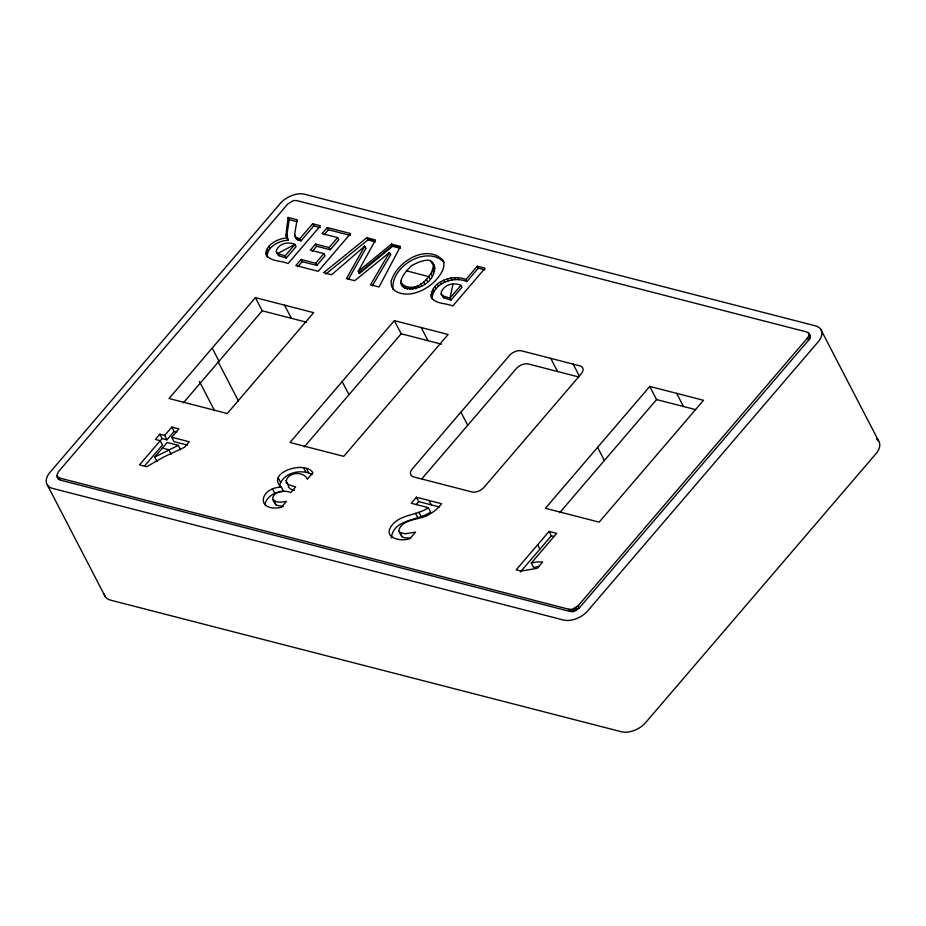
<?xml version="1.0" encoding="UTF-8"?>
<svg xmlns="http://www.w3.org/2000/svg" width="926" height="926" viewBox="0 0 926 926"><rect width="100%" height="100%" fill="white"/><g stroke="black" fill="none" stroke-linecap="round" stroke-linejoin="round"><path stroke-width="1.39" d="M279.478 486.798C281.527 472.966 300.915 468.325 312.039 474.506M56.694 475.733L58.292 471.901L287.72 204.056L293.53 200.514L296.864 200.606L806.511 331.913C809.926 332.793 811.581 337.747 808.641 340.166L579.225 608.012L573.402 611.554L570.08 611.461L60.433 480.154L58.176 478.811L56.694 475.733L58.176 478.811M57.829 477.92L57.863 476.878M57.042 476.624L59.299 477.966L568.946 609.273L572.268 609.366L578.09 605.824L807.507 337.978L809.081 335.189L808.768 333.256M288.333 240.204L287.199 238.017C278.17 237.97 262.162 246.212 267.255 256.965C266.63 246.629 279.363 240.529 288.333 240.204L285.914 235.378L288.079 217.448L297.107 219.775L294.618 234.382L296.007 238.422L298.149 240.135L300.985 240.876L313.752 225.967L320.257 227.634M287.511 239.151L287.222 232.808L289.213 219.647L288.079 217.448M276.388 251.941L276.55 249.927C279.826 243.156 288.461 241.443 294.954 244.406L296.089 246.594L286.284 258.03L278.795 255.692L276.388 251.941L278.795 255.692M283.275 506.603L276.145 505.145L272.672 499.276L272.823 497.355C275.994 490.467 284.595 490.12 290.833 492.551L295.625 486.96L288.241 484.611L286.227 482.747C285.393 474.957 296.795 471.45 302.802 474.772A20.731 12.478 -27.4 0 1 307.339 479.205L312.895 472.711C305.048 459.794 265.241 473.001 281.377 487.134L283.645 491.521M441.227 293.982L441.436 291.632C444.804 284.201 453.867 282.187 460.94 285.312L461.958 287.291L450.974 300.117L443.716 297.767L441.227 293.982L443.716 297.767M288.287 484.83L288.495 487.122L290.509 488.986L294.341 490.421M410.496 538.133L404.593 537.786L402.023 536.698L398.643 530.748C402.428 517.9 420.196 520.655 429.722 514.057A21.981 13.23 -27.4 0 0 439.144 506.568L441.586 503.721L416.445 497.239L411.283 503.269L428.344 507.668L430.625 512.055C418.378 520.898 393.342 518.826 391.351 537.948M264.894 504.774C266.213 496.88 274.929 491.81 282.488 491.625M401.166 283.217C422.904 303.508 455.187 242.323 411.711 265.565C376.002 299.48 440.764 293.947 433.681 264.442M453.092 283.796L449.943 298.149L450.974 300.117M466.854 281.562C453.647 275.763 433.044 283.194 431.979 298.728C427.696 282.523 453.3 273.425 465.836 279.594L466.854 281.562L478.325 268.17L484.83 269.848M348.292 279.559L365.839 248.399L364.694 246.212L331.566 274.756L323.637 272.707L366.812 237.739L375.539 239.984L358.223 271.318L359.357 273.506L392.601 246.281L400.31 248.261M372.333 285.764L390.633 254.731L389.499 252.532L354.681 280.705L346.474 278.599L364.694 246.212M359.357 273.506L360.793 271.364M389.499 252.532L370.493 284.78L379.058 286.991L400.46 246.409L391.466 244.082L358.223 271.318M285.15 255.842L294.954 244.406L277.661 253.504L285.15 255.842L286.284 258.03M294.873 236.234L295.683 237.311L299.85 238.676L312.618 223.779L320.419 225.782L288.067 263.551C281.18 260.472 270.728 261.815 266.121 254.777M255.414 297.651L169.018 398.504L227.275 413.517L313.659 312.664L255.414 297.651L262.22 310.8L306.61 322.236M327.283 227.553L322.098 233.607L337.608 237.6L338.742 239.799L330.223 249.754L316.646 246.247L315.511 244.059L310.326 250.113L323.892 253.608L325.038 255.808L316.796 265.426L302.189 261.664L301.043 259.465L295.845 265.554L318.243 271.318L350.595 233.56L327.283 227.553L328.417 229.741L350.352 235.389M324.1 234.787L328.417 229.741M297.848 266.723L302.189 261.664M312.328 251.293L316.646 246.247M183.348 402.879L262.22 310.8M176.785 432.176L174.076 431.481L166.935 439.815L164.666 435.44L159.851 434.19L155.36 439.433L160.175 440.672L162.455 445.047L144.433 466.091M166.935 439.815L162.119 438.577L139.456 464.864L146.655 466.716L163.763 456.981L184.529 447.293L189.251 441.771L171.715 437.257L178.857 428.912L171.808 427.094L164.666 435.44M301.043 259.465L315.662 263.227L323.892 253.608M315.511 244.059L329.077 247.555L337.608 237.6M156.98 461.495L154.711 457.108L167.236 442.489L178.29 445.337L180.558 449.712M394.36 320.627L289.977 442.489L343.743 456.344L448.126 334.483L394.36 320.627L401.166 333.777L441.505 344.159M304.237 446.934L401.166 333.777M460.94 285.312L449.943 298.149L442.697 295.799M465.836 279.594L477.307 266.202L485.097 268.216L452.756 305.974C445.938 302.895 435.023 304.33 430.949 296.748M421.932 478.754L516.314 368.571A9.272 5.579 -27.4 0 1 528.433 363.999L578.565 376.917M416.133 504.635L418.714 501.626L439.665 507.02M649.774 386.431L545.391 508.305L599.157 522.148L703.54 400.287L649.774 386.431L656.58 399.581L695.565 409.616M559.651 512.738L656.58 399.581M531.293 563.066L556.723 533.388L549.083 531.42L516.21 569.803L521.025 571.041L537.219 568.321L542.648 561.978L536.686 561.955L531.293 563.066L533.561 567.453L538.967 566.33M520.343 572.002L551.364 535.795L553.898 536.455M359.022 272.869L392.265 245.645L399.986 247.636M428.344 507.668C416.804 516.002 398.817 513.884 390.598 527.241C383.734 538.747 402.486 541.791 410.033 538.562L415.554 532.114L405.09 533.827L399.754 532.323L398.643 530.748M325.871 274.003L367.946 239.927L375.435 241.86M281.377 487.134C259.396 487.412 255.263 512.414 281.342 507.367L286.516 501.336L281.006 502.216L276.457 501.811L272.672 499.276M154.711 457.108L178.29 445.337M367.622 239.29L375.099 241.223M289.213 219.647L296.957 221.638M390.633 254.731L389.314 252.485M365.839 248.399L364.566 246.177M187.48 445.105L173.995 441.633L171.715 437.257M162.42 448.103L168.868 449.77L171.136 454.145M406.352 270.751L428.888 276.689L430.023 278.876M809.903 335.444L808.062 332.573M286.377 236.963L287.199 238.017M444.098 262.417C427.06 244.557 389.904 266.665 393.087 289.56M434.815 266.63L432.743 262.799M820.714 329.274L878.635 441.007M809.116 334.147L810.25 336.335M809.081 335.189L810.215 337.377M808.676 336.3L809.81 338.488M807.507 337.978L808.641 340.166M676.651 393.353L683.469 406.502M573.159 364.126L579.352 376.072M597.583 447.362L604.389 460.511M550.75 358.35L557.568 371.5M477.307 266.202L478.325 268.17M457.884 277.731L458.914 279.698M454.435 277.58L455.453 279.548M450.869 277.962L451.9 279.93M447.212 278.865L448.23 280.844M443.647 280.254L444.665 282.222M433.947 266.48L435.081 268.667M431.146 261.537L432.28 263.736M433.576 268.783L434.711 270.982M440.406 282.06L441.424 284.027M432.616 271.26L433.75 273.448M437.477 284.282L438.507 286.25M431.053 273.888L432.187 276.087M434.873 286.933L435.891 288.9M432.731 289.769L433.75 291.736M426.342 279.386L427.476 281.573M431.366 292.338L432.384 294.318M430.764 294.676L431.794 296.644M423.633 281.736L424.768 283.923M420.751 283.726L421.886 285.914M549.083 531.42L551.364 535.795M417.695 285.37L418.83 287.558M414.616 286.574L415.751 288.762M391.466 244.082L392.601 246.281M578.09 605.824L579.225 608.012M411.642 287.234L412.788 289.421M576.47 607.387L577.604 609.574M575.173 608.266L576.319 610.454M408.794 287.349L409.929 289.537M573.75 608.938L574.884 611.137M406.051 286.933L407.197 289.12M572.268 609.366L573.402 611.554M403.748 286.065L404.882 288.252M400.9 281.249L402.301 285.416M537.647 544.777L539.916 549.164M570.856 609.505L571.99 611.692M402.115 284.826L403.25 287.014M568.946 609.273L570.08 611.461M421.237 327.549L428.055 340.699M460.905 412.151L467.723 425.3M366.812 237.739L367.946 239.927M329.077 247.555L330.223 249.754M312.618 223.779L313.752 225.967M315.662 263.227L316.796 265.426M299.85 238.676L300.985 240.876M297.014 237.947L298.149 240.135M294.618 234.382L296.007 238.422M295.683 237.311L296.818 239.51M429.016 500.48L431.285 504.867M285.914 235.378L287.048 237.565M416.445 497.239L418.714 501.626M418.888 512.31L421.156 516.685M415.519 513.317L417.8 517.692M342.169 381.558L348.975 394.707M269.188 246.223L270.323 248.411M267.359 248.666L268.494 250.853M266.237 250.911L267.371 253.099M265.82 252.948L266.954 255.136M284.537 305.152L291.354 318.301M399.754 532.323L402.023 536.698M306.691 468.961L308.96 473.348M303.751 468.047L306.02 472.422M286.018 480.455L287.72 483.742M212.216 348.083L219.034 361.233M218.108 361.753L238.514 401.132M278.275 477.955L280.543 482.33M272.51 488.916L274.791 493.292M273.39 500.167L275.67 504.543M199.449 381.489L214.589 410.704M171.808 427.094L174.076 431.481M159.851 434.19L162.119 438.577M59.299 477.966L60.433 480.154M57.748 477.307L58.882 479.494M47.365 484.993L105.286 596.726M876.471 438.924A18.543 11.158 -27.4 0 1 875.996 453.659L645.63 722.616A18.543 11.158 -27.4 0 1 621.392 731.76L110.564 600.152A18.543 11.158 -27.4 0 1 104.221 594.006M391.304 280.821C389.151 293.322 405.681 295.892 414.593 293.091C426.469 289.803 437.072 281.516 442.616 270.45A26.183 15.754 -27.4 0 0 442.964 260.218C426.597 243.503 396.999 261.549 391.304 280.821M280.37 203.384L50.004 472.341A18.543 11.158 -27.4 0 0 52.643 488.407L563.471 620.015A18.543 11.158 -27.4 0 0 587.709 610.871L818.086 341.925A18.543 11.158 -27.4 0 0 815.436 325.848L304.608 194.24A18.543 11.158 -27.4 0 0 280.37 203.384M509.508 355.422L412.313 468.892A9.272 5.579 -27.4 0 0 413.644 476.925L471.89 491.926A9.272 5.579 -27.4 0 0 484.009 487.354L581.204 373.896A9.272 5.579 -27.4 0 0 579.873 365.863L521.627 350.85A9.272 5.579 -27.4 0 0 509.508 355.422"/></g></svg>
